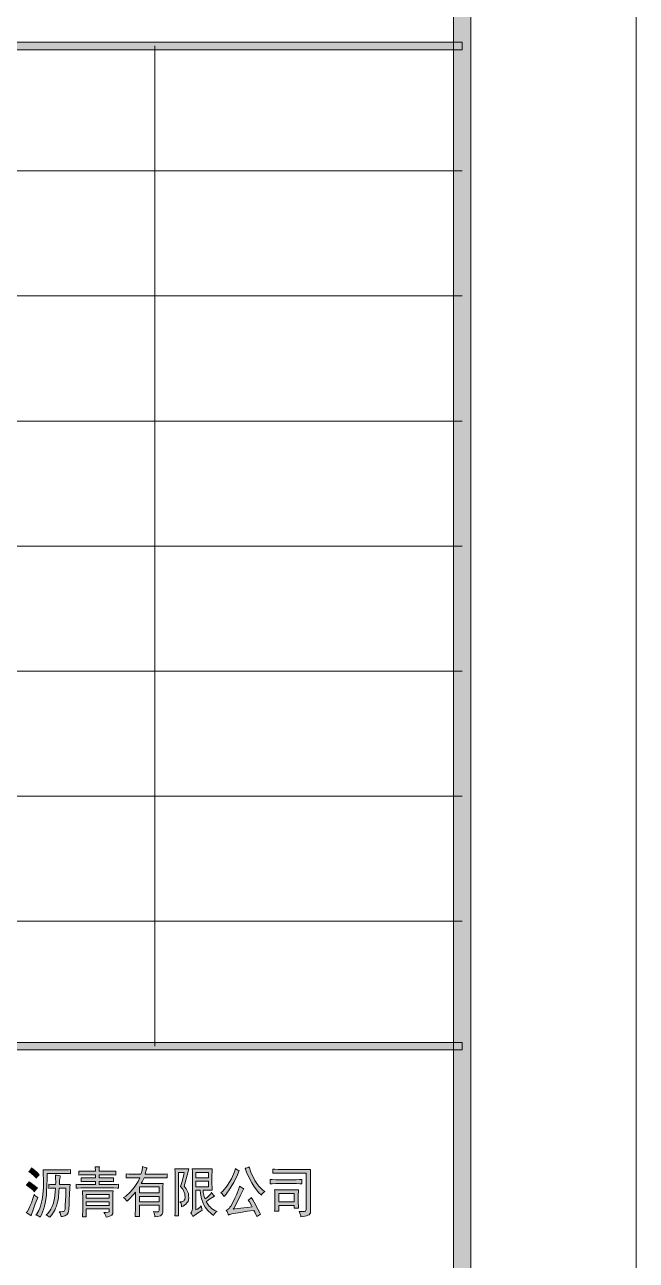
# Model space of a CAD drawing. Header units: millimetres. Extents: x 0 to 829, y 0 to 586.
# Drawn here: x 794.5 to 829.2, y 96.8 to 166.7 of the extents above; entities that cross this region are included whole.
import ezdxf

# ---------------------------------------------------------------- set-up
doc = ezdxf.new("R2010")
doc.units = ezdxf.units.MM

msp = doc.modelspace()

# ---------------------------------------------------------------- hatches: boundary and pattern name
h = msp.add_hatch(color=0)
h.dxf.hatch_style = 2
h.paths.add_polyline_path([(819.788528, 9.36625), (818.80075, 10.3505), (818.80075, 575.281778), (819.788528, 576.266028)])
h = msp.add_hatch(color=0)
h.dxf.hatch_style = 2
h.paths.add_polyline_path([(769.958667, 165.276389), (769.958667, 165.70325), (819.294639, 165.70325), (819.294639, 165.276389)])
h = msp.add_hatch(color=0)
h.dxf.hatch_style = 2
h.paths.add_polyline_path([(813.777194, 136.158111), (813.777194, 136.30275)])
h = msp.add_hatch(color=0)
h.dxf.hatch_style = 2
h.paths.add_polyline_path([(813.780722, 136.151056), (813.780722, 136.30275)])
h = msp.add_hatch(color=0)
h.dxf.hatch_style = 2
h.paths.add_polyline_path([(813.858333, 136.009944), (813.858333, 136.330972)])
h = msp.add_hatch(color=0)
h.dxf.hatch_style = 2
h.paths.add_polyline_path([(813.858333, 136.009944), (813.858333, 136.330972)])
h = msp.add_hatch(color=0)
h.dxf.hatch_style = 2
h.paths.add_polyline_path([(813.858333, 136.009944), (813.858333, 136.330972)])
h = msp.add_hatch(color=0)
h.dxf.hatch_style = 2
h.paths.add_polyline_path([(813.865389, 136.006417), (813.865389, 136.330972)])
h = msp.add_hatch(color=0)
h.dxf.hatch_style = 2
h.paths.add_polyline_path([(814.182889, 134.701139), (814.182889, 136.246306)])
h = msp.add_hatch(color=0)
h.dxf.hatch_style = 2
h.paths.add_polyline_path([(814.182889, 134.701139), (814.182889, 136.246306)])
h = msp.add_hatch(color=0)
h.dxf.hatch_style = 2
h.paths.add_polyline_path([(814.182889, 134.701139), (814.182889, 136.246306)])
h = msp.add_hatch(color=0)
h.dxf.hatch_style = 2
h.paths.add_polyline_path([(808.136278, 135.618361), (808.136278, 136.062861)])
h = msp.add_hatch(color=0)
h.dxf.hatch_style = 2
h.paths.add_polyline_path([(808.143333, 135.611306), (808.143333, 136.062861)])
h = msp.add_hatch(color=0)
h.dxf.hatch_style = 2
h.paths.add_polyline_path([(808.217417, 135.519583), (808.217417, 136.024056)])
h = msp.add_hatch(color=0)
h.dxf.hatch_style = 2
h.paths.add_polyline_path([(808.220944, 135.516056), (808.220944, 136.024056)])
h = msp.add_hatch(color=0)
h.dxf.hatch_style = 2
h.paths.add_polyline_path([(808.220944, 135.516056), (808.220944, 136.024056)])
h = msp.add_hatch(color=0)
h.dxf.hatch_style = 2
h.paths.add_polyline_path([(808.224472, 135.512528), (808.224472, 136.020528)])
h = msp.add_hatch(color=0)
h.dxf.hatch_style = 2
h.paths.add_polyline_path([(808.541972, 134.877528), (808.541972, 135.770056)])
h = msp.add_hatch(color=0)
h.dxf.hatch_style = 2
h.paths.add_polyline_path([(808.541972, 134.874), (808.541972, 135.770056)])
h = msp.add_hatch(color=0)
h.dxf.hatch_style = 2
h.paths.add_polyline_path([(808.616056, 134.203722), (808.616056, 135.738306)])
h = msp.add_hatch(color=0)
h.dxf.hatch_style = 2
h.paths.add_polyline_path([(808.616056, 134.20725), (808.616056, 135.734778)])
h = msp.add_hatch(color=0)
h.dxf.hatch_style = 2
h.paths.add_polyline_path([(808.774806, 135.230306), (808.774806, 135.664222)])
h = msp.add_hatch(color=0)
h.dxf.hatch_style = 2
h.paths.add_polyline_path([(808.781861, 135.233833), (808.781861, 135.660694)])
h = msp.add_hatch(color=0)
h.dxf.hatch_style = 2
h.paths.add_polyline_path([(808.781861, 135.233833), (808.781861, 135.660694)])
h = msp.add_hatch(color=0)
h.dxf.hatch_style = 2
h.paths.add_polyline_path([(808.781861, 135.237361), (808.781861, 135.660694)])
h = msp.add_hatch(color=0)
h.dxf.hatch_style = 2
h.paths.add_polyline_path([(808.901806, 135.311444), (808.901806, 135.607778)])
h = msp.add_hatch(color=0)
h.dxf.hatch_style = 2
h.paths.add_polyline_path([(808.905333, 135.314972), (808.905333, 135.607778)])
h = msp.add_hatch(color=0)
h.dxf.hatch_style = 2
h.paths.add_polyline_path([(808.930028, 135.332611), (808.930028, 135.600722)])
h = msp.add_hatch(color=0)
h.dxf.hatch_style = 2
h.paths.add_polyline_path([(808.933556, 135.336139), (808.933556, 135.597194)])
h = msp.add_hatch(color=0)
h.dxf.hatch_style = 2
h.paths.add_polyline_path([(809.127583, 135.237361), (809.127583, 135.537222)])
h = msp.add_hatch(color=0)
h.dxf.hatch_style = 2
h.paths.add_polyline_path([(809.131111, 135.237361), (809.131111, 135.533694)])
h = msp.add_hatch(color=0)
h.dxf.hatch_style = 2
h.paths.add_polyline_path([(814.503917, 135.060972), (814.503917, 135.957028)])
h = msp.add_hatch(color=0)
h.dxf.hatch_style = 2
h.paths.add_polyline_path([(814.510972, 135.0645), (814.510972, 135.9535)])
h = msp.add_hatch(color=0)
h.dxf.hatch_style = 2
h.paths.add_polyline_path([(815.05425, 135.177389), (815.05425, 135.576028)])
h = msp.add_hatch(color=0)
h.dxf.hatch_style = 2
h.paths.add_polyline_path([(815.061306, 135.177389), (815.061306, 135.576028)])
h = msp.add_hatch(color=0)
h.dxf.hatch_style = 2
h.paths.add_polyline_path([(815.332944, 135.255), (815.332944, 135.533694)])
h = msp.add_hatch(color=0)
h.dxf.hatch_style = 2
h.paths.add_polyline_path([(815.336472, 135.255), (815.336472, 135.533694)])
h = msp.add_hatch(color=0)
h.dxf.hatch_style = 2
h.paths.add_polyline_path([(802.625889, 134.859889), (802.625889, 135.170333)])
h = msp.add_hatch(color=0)
h.dxf.hatch_style = 2
h.paths.add_polyline_path([(802.915167, 134.96925), (802.915167, 135.216194)])
h = msp.add_hatch(color=0)
h.dxf.hatch_style = 2
h.paths.add_polyline_path([(802.915167, 134.655278), (802.915167, 134.96925)])
h = msp.add_hatch(color=0)
h.dxf.hatch_style = 2
h.paths.add_polyline_path([(802.915167, 134.655278), (802.915167, 134.96925)])
h = msp.add_hatch(color=0)
h.dxf.hatch_style = 2
h.paths.add_polyline_path([(803.430222, 134.574139), (803.430222, 134.870472)])
h = msp.add_hatch(color=0)
h.dxf.hatch_style = 2
h.paths.add_polyline_path([(803.43375, 134.574139), (803.43375, 134.870472)])
h = msp.add_hatch(color=0)
h.dxf.hatch_style = 2
h.paths.add_polyline_path([(803.867667, 134.732889), (803.867667, 135.117417)])
h = msp.add_hatch(color=0)
h.dxf.hatch_style = 2
h.paths.add_polyline_path([(803.874722, 134.736417), (803.874722, 135.120944)])
h = msp.add_hatch(color=0)
h.dxf.hatch_style = 2
h.paths.add_polyline_path([(805.070639, 134.993944), (805.070639, 135.219722)])
h = msp.add_hatch(color=0)
h.dxf.hatch_style = 2
h.paths.add_polyline_path([(806.98975, 134.627056), (806.98975, 134.976306)])
h = msp.add_hatch(color=0)
h.dxf.hatch_style = 2
h.paths.add_polyline_path([(806.98975, 134.627056), (806.98975, 134.976306)])
h = msp.add_hatch(color=0)
h.dxf.hatch_style = 2
h.paths.add_polyline_path([(808.774806, 134.295444), (808.774806, 135.043333)])
h = msp.add_hatch(color=0)
h.dxf.hatch_style = 2
h.paths.add_polyline_path([(808.781861, 134.298972), (808.781861, 135.043333)])
h = msp.add_hatch(color=0)
h.dxf.hatch_style = 2
h.paths.add_polyline_path([(808.781861, 134.298972), (808.781861, 135.043333)])
h = msp.add_hatch(color=0)
h.dxf.hatch_style = 2
h.paths.add_polyline_path([(808.781861, 134.298972), (808.781861, 135.043333)])
h = msp.add_hatch(color=0)
h.dxf.hatch_style = 2
h.paths.add_polyline_path([(808.901806, 134.239), (808.901806, 135.043333)])
h = msp.add_hatch(color=0)
h.dxf.hatch_style = 2
h.paths.add_polyline_path([(808.905333, 134.235472), (808.905333, 135.043333)])
h = msp.add_hatch(color=0)
h.dxf.hatch_style = 2
h.paths.add_polyline_path([(808.930028, 134.217833), (808.930028, 135.043333)])
h = msp.add_hatch(color=0)
h.dxf.hatch_style = 2
h.paths.add_polyline_path([(808.933556, 134.217833), (808.933556, 135.043333)])
h = msp.add_hatch(color=0)
h.dxf.hatch_style = 2
h.paths.add_polyline_path([(809.127583, 134.602361), (809.127583, 135.043333)])
h = msp.add_hatch(color=0)
h.dxf.hatch_style = 2
h.paths.add_polyline_path([(809.131111, 134.605889), (809.131111, 135.043333)])
h = msp.add_hatch(color=0)
h.dxf.hatch_style = 2
h.paths.add_polyline_path([(809.198139, 134.676444), (809.198139, 135.516056)])
h = msp.add_hatch(color=0)
h.dxf.hatch_style = 2
h.paths.add_polyline_path([(809.420389, 134.90575), (809.420389, 135.470194)])
h = msp.add_hatch(color=0)
h.dxf.hatch_style = 2
h.paths.add_polyline_path([(809.423917, 134.909278), (809.423917, 135.470194)])
h = msp.add_hatch(color=0)
h.dxf.hatch_style = 2
h.paths.add_polyline_path([(812.729444, 134.503583), (812.729444, 134.870472)])
h = msp.add_hatch(color=0)
h.dxf.hatch_style = 2
h.paths.add_polyline_path([(812.7365, 134.503583), (812.7365, 134.870472)])
h = msp.add_hatch(color=0)
h.dxf.hatch_style = 2
h.paths.add_polyline_path([(813.533778, 134.771694), (813.533778, 135.131528)])
h = msp.add_hatch(color=0)
h.dxf.hatch_style = 2
h.paths.add_polyline_path([(813.540833, 134.771694), (813.540833, 135.131528)])
h = msp.add_hatch(color=0)
h.dxf.hatch_style = 2
h.paths.add_polyline_path([(813.777194, 134.838722), (813.777194, 135.198556)])
h = msp.add_hatch(color=0)
h.dxf.hatch_style = 2
h.paths.add_polyline_path([(813.780722, 134.838722), (813.780722, 135.202083)])
h = msp.add_hatch(color=0)
h.dxf.hatch_style = 2
h.paths.add_polyline_path([(813.858333, 134.859889), (813.858333, 135.209139)])
h = msp.add_hatch(color=0)
h.dxf.hatch_style = 2
h.paths.add_polyline_path([(813.858333, 134.856361), (813.858333, 135.209139)])
h = msp.add_hatch(color=0)
h.dxf.hatch_style = 2
h.paths.add_polyline_path([(813.865389, 134.817556), (813.865389, 135.209139)])
h = msp.add_hatch(color=0)
h.dxf.hatch_style = 2
h.paths.add_polyline_path([(808.136278, 133.847417), (808.136278, 134.231944)])
h = msp.add_hatch(color=0)
h.dxf.hatch_style = 2
h.paths.add_polyline_path([(808.143333, 133.854472), (808.143333, 134.239)])
h = msp.add_hatch(color=0)
h.dxf.hatch_style = 2
h.paths.add_polyline_path([(808.217417, 133.9215), (808.217417, 134.306028)])
h = msp.add_hatch(color=0)
h.dxf.hatch_style = 2
h.paths.add_polyline_path([(808.220944, 133.9215), (808.220944, 134.306028)])
h = msp.add_hatch(color=0)
h.dxf.hatch_style = 2
h.paths.add_polyline_path([(808.220944, 133.9215), (808.220944, 134.306028)])
h = msp.add_hatch(color=0)
h.dxf.hatch_style = 2
h.paths.add_polyline_path([(808.224472, 133.925028), (808.224472, 134.309556)])
h = msp.add_hatch(color=0)
h.dxf.hatch_style = 2
h.paths.add_polyline_path([(808.541972, 134.168444), (808.541972, 134.535333)])
h = msp.add_hatch(color=0)
h.dxf.hatch_style = 2
h.paths.add_polyline_path([(808.541972, 134.168444), (808.541972, 134.535333)])
h = msp.add_hatch(color=0)
h.dxf.hatch_style = 2
h.paths.add_polyline_path([(809.127583, 133.547556), (809.127583, 134.602361)])
h = msp.add_hatch(color=0)
h.dxf.hatch_style = 2
h.paths.add_polyline_path([(809.131111, 133.551083), (809.131111, 134.598833)])
h = msp.add_hatch(color=0)
h.dxf.hatch_style = 2
h.paths.add_polyline_path([(809.191083, 133.565194), (809.191083, 134.510639)])
h = msp.add_hatch(color=0)
h.dxf.hatch_style = 2
h.paths.add_polyline_path([(809.420389, 133.558139), (809.420389, 134.4295)])
h = msp.add_hatch(color=0)
h.dxf.hatch_style = 2
h.paths.add_polyline_path([(809.423917, 133.558139), (809.423917, 134.4295)])
h = msp.add_hatch(color=0)
h.dxf.hatch_style = 2
h.paths.add_polyline_path([(810.898528, 134.330722), (810.898528, 134.581194)])
h = msp.add_hatch(color=0)
h.dxf.hatch_style = 2
h.paths.add_polyline_path([(811.851028, 134.274278), (811.851028, 134.658806)])
h = msp.add_hatch(color=0)
h.dxf.hatch_style = 2
h.paths.add_polyline_path([(811.858083, 134.274278), (811.858083, 134.658806)])
h = msp.add_hatch(color=0)
h.dxf.hatch_style = 2
h.paths.add_polyline_path([(813.533778, 133.402917), (813.533778, 134.150806)])
h = msp.add_hatch(color=0)
h.dxf.hatch_style = 2
h.paths.add_polyline_path([(813.540833, 133.409972), (813.540833, 134.157861)])
h = msp.add_hatch(color=0)
h.dxf.hatch_style = 2
h.paths.add_polyline_path([(813.777194, 133.671028), (813.777194, 134.489472)])
h = msp.add_hatch(color=0)
h.dxf.hatch_style = 2
h.paths.add_polyline_path([(813.780722, 133.678083), (813.780722, 134.496528)])
h = msp.add_hatch(color=0)
h.dxf.hatch_style = 2
h.paths.add_polyline_path([(813.858333, 133.653389), (813.858333, 134.627056)])
h = msp.add_hatch(color=0)
h.dxf.hatch_style = 2
h.paths.add_polyline_path([(813.858333, 133.653389), (813.858333, 134.627056)])
h = msp.add_hatch(color=0)
h.dxf.hatch_style = 2
h.paths.add_polyline_path([(813.858333, 133.656917), (813.858333, 134.623528)])
h = msp.add_hatch(color=0)
h.dxf.hatch_style = 2
h.paths.add_polyline_path([(813.865389, 133.649861), (813.865389, 134.634111)])
h = msp.add_hatch(color=0)
h.dxf.hatch_style = 2
h.paths.add_polyline_path([(805.970222, 132.012972), (805.970222, 133.487583)])
h = msp.add_hatch(color=0)
h.dxf.hatch_style = 2
h.paths.add_polyline_path([(805.97375, 133.515806), (805.97375, 133.843889)])
h = msp.add_hatch(color=0)
h.dxf.hatch_style = 2
h.paths.add_polyline_path([(806.98975, 132.535083), (806.98975, 133.709833)])
h = msp.add_hatch(color=0)
h.dxf.hatch_style = 2
h.paths.add_polyline_path([(806.98975, 132.535083), (806.98975, 133.709833)])
h = msp.add_hatch(color=0)
h.dxf.hatch_style = 2
h.paths.add_polyline_path([(808.781861, 133.106583), (808.781861, 133.575778)])
h = msp.add_hatch(color=0)
h.dxf.hatch_style = 2
h.paths.add_polyline_path([(808.781861, 133.106583), (808.781861, 133.57225)])
h = msp.add_hatch(color=0)
h.dxf.hatch_style = 2
h.paths.add_polyline_path([(808.901806, 133.258278), (808.901806, 133.716889)])
h = msp.add_hatch(color=0)
h.dxf.hatch_style = 2
h.paths.add_polyline_path([(808.905333, 133.261806), (808.905333, 133.720417)])
h = msp.add_hatch(color=0)
h.dxf.hatch_style = 2
h.paths.add_polyline_path([(808.930028, 133.297083), (808.930028, 133.755694)])
h = msp.add_hatch(color=0)
h.dxf.hatch_style = 2
h.paths.add_polyline_path([(808.933556, 133.300611), (808.933556, 133.759222)])
h = msp.add_hatch(color=0)
h.dxf.hatch_style = 2
h.paths.add_polyline_path([(814.179361, 130.672417), (814.179361, 133.939139)])
h = msp.add_hatch(color=0)
h.dxf.hatch_style = 2
h.paths.add_polyline_path([(814.182889, 130.679472), (814.182889, 133.935611)])
h = msp.add_hatch(color=0)
h.dxf.hatch_style = 2
h.paths.add_polyline_path([(814.182889, 130.679472), (814.182889, 133.935611)])
h = msp.add_hatch(color=0)
h.dxf.hatch_style = 2
h.paths.add_polyline_path([(814.182889, 130.679472), (814.182889, 133.935611)])
h = msp.add_hatch(color=0)
h.dxf.hatch_style = 2
h.paths.add_polyline_path([(814.503917, 132.820833), (814.503917, 133.611056)])
h = msp.add_hatch(color=0)
h.dxf.hatch_style = 2
h.paths.add_polyline_path([(814.510972, 132.824361), (814.510972, 133.611056)])
h = msp.add_hatch(color=0)
h.dxf.hatch_style = 2
h.paths.add_polyline_path([(803.430222, 132.383389), (803.430222, 133.145389)])
h = msp.add_hatch(color=0)
h.dxf.hatch_style = 2
h.paths.add_polyline_path([(803.43375, 132.379861), (803.43375, 133.152444)])
h = msp.add_hatch(color=0)
h.dxf.hatch_style = 2
h.paths.add_polyline_path([(803.867667, 133.053667), (803.867667, 133.402917)])
h = msp.add_hatch(color=0)
h.dxf.hatch_style = 2
h.paths.add_polyline_path([(803.874722, 133.057194), (803.874722, 133.406444)])
h = msp.add_hatch(color=0)
h.dxf.hatch_style = 2
h.paths.add_polyline_path([(808.217417, 130.979333), (808.217417, 132.859639)])
h = msp.add_hatch(color=0)
h.dxf.hatch_style = 2
h.paths.add_polyline_path([(808.220944, 130.979333), (808.220944, 132.863167)])
h = msp.add_hatch(color=0)
h.dxf.hatch_style = 2
h.paths.add_polyline_path([(808.220944, 130.979333), (808.220944, 132.863167)])
h = msp.add_hatch(color=0)
h.dxf.hatch_style = 2
h.paths.add_polyline_path([(808.224472, 130.979333), (808.224472, 132.866694)])
h = msp.add_hatch(color=0)
h.dxf.hatch_style = 2
h.paths.add_polyline_path([(808.541972, 132.74675), (808.541972, 133.282972)])
h = msp.add_hatch(color=0)
h.dxf.hatch_style = 2
h.paths.add_polyline_path([(808.541972, 132.74675), (808.541972, 133.282972)])
h = msp.add_hatch(color=0)
h.dxf.hatch_style = 2
h.paths.add_polyline_path([(808.616056, 132.866694), (808.616056, 133.374694)])
h = msp.add_hatch(color=0)
h.dxf.hatch_style = 2
h.paths.add_polyline_path([(808.616056, 132.863167), (808.616056, 133.371167)])
h = msp.add_hatch(color=0)
h.dxf.hatch_style = 2
h.paths.add_polyline_path([(809.127583, 132.178778), (809.127583, 132.764389)])
h = msp.add_hatch(color=0)
h.dxf.hatch_style = 2
h.paths.add_polyline_path([(809.131111, 132.178778), (809.131111, 132.764389)])
h = msp.add_hatch(color=0)
h.dxf.hatch_style = 2
h.paths.add_polyline_path([(809.198139, 132.23875), (809.198139, 132.789083)])
h = msp.add_hatch(color=0)
h.dxf.hatch_style = 2
h.paths.add_polyline_path([(813.533778, 132.351639), (813.533778, 132.919611)])
h = msp.add_hatch(color=0)
h.dxf.hatch_style = 2
h.paths.add_polyline_path([(813.540833, 132.351639), (813.540833, 132.919611)])
h = msp.add_hatch(color=0)
h.dxf.hatch_style = 2
h.paths.add_polyline_path([(813.777194, 132.485694), (813.777194, 133.036028)])
h = msp.add_hatch(color=0)
h.dxf.hatch_style = 2
h.paths.add_polyline_path([(813.780722, 132.482167), (813.780722, 133.039556)])
h = msp.add_hatch(color=0)
h.dxf.hatch_style = 2
h.paths.add_polyline_path([(813.858333, 132.408083), (813.858333, 133.078361)])
h = msp.add_hatch(color=0)
h.dxf.hatch_style = 2
h.paths.add_polyline_path([(813.858333, 132.408083), (813.858333, 133.078361)])
h = msp.add_hatch(color=0)
h.dxf.hatch_style = 2
h.paths.add_polyline_path([(813.858333, 132.408083), (813.858333, 133.078361)])
h = msp.add_hatch(color=0)
h.dxf.hatch_style = 2
h.paths.add_polyline_path([(813.865389, 132.401028), (813.865389, 133.081889)])
h = msp.add_hatch(color=0)
h.dxf.hatch_style = 2
h.paths.add_polyline_path([(815.05425, 133.148917), (815.05425, 133.371167)])
h = msp.add_hatch(color=0)
h.dxf.hatch_style = 2
h.paths.add_polyline_path([(803.867667, 131.427361), (803.867667, 132.485694)])
h = msp.add_hatch(color=0)
h.dxf.hatch_style = 2
h.paths.add_polyline_path([(803.874722, 131.430889), (803.874722, 132.478639)])
h = msp.add_hatch(color=0)
h.dxf.hatch_style = 2
h.paths.add_polyline_path([(808.541972, 130.884083), (808.541972, 132.36575)])
h = msp.add_hatch(color=0)
h.dxf.hatch_style = 2
h.paths.add_polyline_path([(808.541972, 130.884083), (808.541972, 132.362222)])
h = msp.add_hatch(color=0)
h.dxf.hatch_style = 2
h.paths.add_polyline_path([(808.616056, 131.617861), (808.616056, 132.443361)])
h = msp.add_hatch(color=0)
h.dxf.hatch_style = 2
h.paths.add_polyline_path([(808.616056, 131.614333), (808.616056, 132.439833)])
h = msp.add_hatch(color=0)
h.dxf.hatch_style = 2
h.paths.add_polyline_path([(808.781861, 131.875389), (808.781861, 132.623278)])
h = msp.add_hatch(color=0)
h.dxf.hatch_style = 2
h.paths.add_polyline_path([(808.781861, 131.871861), (808.781861, 132.61975)])
h = msp.add_hatch(color=0)
h.dxf.hatch_style = 2
h.paths.add_polyline_path([(808.781861, 131.871861), (808.781861, 132.61975)])
h = msp.add_hatch(color=0)
h.dxf.hatch_style = 2
h.paths.add_polyline_path([(808.901806, 132.009444), (808.901806, 132.686778)])
h = msp.add_hatch(color=0)
h.dxf.hatch_style = 2
h.paths.add_polyline_path([(808.905333, 132.012972), (808.905333, 132.686778)])
h = msp.add_hatch(color=0)
h.dxf.hatch_style = 2
h.paths.add_polyline_path([(808.930028, 132.034139), (808.930028, 132.697361)])
h = msp.add_hatch(color=0)
h.dxf.hatch_style = 2
h.paths.add_polyline_path([(808.933556, 132.037667), (808.933556, 132.697361)])
h = msp.add_hatch(color=0)
h.dxf.hatch_style = 2
h.paths.add_polyline_path([(815.336472, 131.924778), (815.336472, 132.178778)])
h = msp.add_hatch(color=0)
h.dxf.hatch_style = 2
h.paths.add_polyline_path([(815.636333, 131.600222), (815.636333, 132.157611)])
h = msp.add_hatch(color=0)
h.dxf.hatch_style = 2
h.paths.add_polyline_path([(815.636333, 131.596694), (815.636333, 132.157611)])
h = msp.add_hatch(color=0)
h.dxf.hatch_style = 2
h.paths.add_polyline_path([(803.430222, 131.233333), (803.430222, 131.575528)])
h = msp.add_hatch(color=0)
h.dxf.hatch_style = 2
h.paths.add_polyline_path([(803.43375, 131.233333), (803.43375, 131.582583)])
h = msp.add_hatch(color=0)
h.dxf.hatch_style = 2
h.paths.add_polyline_path([(805.070639, 131.191), (805.070639, 131.914194)])
h = msp.add_hatch(color=0)
h.dxf.hatch_style = 2
h.paths.add_polyline_path([(805.077694, 131.194528), (805.077694, 131.914194)])
h = msp.add_hatch(color=0)
h.dxf.hatch_style = 2
h.paths.add_polyline_path([(808.136278, 130.993444), (808.136278, 131.614333)])
h = msp.add_hatch(color=0)
h.dxf.hatch_style = 2
h.paths.add_polyline_path([(808.143333, 130.993444), (808.143333, 131.617861)])
h = msp.add_hatch(color=0)
h.dxf.hatch_style = 2
h.paths.add_polyline_path([(811.851028, 131.272139), (811.851028, 131.769556)])
h = msp.add_hatch(color=0)
h.dxf.hatch_style = 2
h.paths.add_polyline_path([(811.858083, 131.272139), (811.858083, 131.769556)])
h = msp.add_hatch(color=0)
h.dxf.hatch_style = 2
h.paths.add_polyline_path([(812.729444, 131.462639), (812.729444, 131.826)])
h = msp.add_hatch(color=0)
h.dxf.hatch_style = 2
h.paths.add_polyline_path([(812.7365, 131.466167), (812.7365, 131.822472)])
h = msp.add_hatch(color=0)
h.dxf.hatch_style = 2
h.paths.add_polyline_path([(808.616056, 130.813528), (808.616056, 131.275667)])
h = msp.add_hatch(color=0)
h.dxf.hatch_style = 2
h.paths.add_polyline_path([(808.616056, 130.81), (808.616056, 131.272139)])
h = msp.add_hatch(color=0)
h.dxf.hatch_style = 2
h.paths.add_polyline_path([(808.774806, 130.654778), (808.774806, 131.116917)])
h = msp.add_hatch(color=0)
h.dxf.hatch_style = 2
h.paths.add_polyline_path([(808.781861, 130.647722), (808.781861, 131.106333)])
h = msp.add_hatch(color=0)
h.dxf.hatch_style = 2
h.paths.add_polyline_path([(808.781861, 130.644194), (808.781861, 131.106333)])
h = msp.add_hatch(color=0)
h.dxf.hatch_style = 2
h.paths.add_polyline_path([(808.901806, 130.534833), (808.901806, 130.989917)])
h = msp.add_hatch(color=0)
h.dxf.hatch_style = 2
h.paths.add_polyline_path([(808.905333, 130.531306), (808.905333, 130.986389)])
h = msp.add_hatch(color=0)
h.dxf.hatch_style = 2
h.paths.add_polyline_path([(808.930028, 130.506611), (808.930028, 130.958167)])
h = msp.add_hatch(color=0)
h.dxf.hatch_style = 2
h.paths.add_polyline_path([(808.933556, 130.503083), (808.933556, 130.954639)])
h = msp.add_hatch(color=0)
h.dxf.hatch_style = 2
h.paths.add_polyline_path([(809.127583, 130.33375), (809.127583, 130.760611)])
h = msp.add_hatch(color=0)
h.dxf.hatch_style = 2
h.paths.add_polyline_path([(809.131111, 130.330222), (809.131111, 130.757083)])
h = msp.add_hatch(color=0)
h.dxf.hatch_style = 2
h.paths.add_polyline_path([(809.191083, 130.277306), (809.191083, 130.700639)])
h = msp.add_hatch(color=0)
h.dxf.hatch_style = 2
h.paths.add_polyline_path([(809.198139, 130.27025), (809.198139, 130.693583)])
h = msp.add_hatch(color=0)
h.dxf.hatch_style = 2
h.paths.add_polyline_path([(813.540833, 130.721806), (813.540833, 131.205111)])
h = msp.add_hatch(color=0)
h.dxf.hatch_style = 2
h.paths.add_polyline_path([(813.777194, 130.337278), (813.777194, 131.074583)])
h = msp.add_hatch(color=0)
h.dxf.hatch_style = 2
h.paths.add_polyline_path([(813.780722, 130.33375), (813.780722, 131.074583)])
h = msp.add_hatch(color=0)
h.dxf.hatch_style = 2
h.paths.add_polyline_path([(813.858333, 130.266722), (813.858333, 131.071056)])
h = msp.add_hatch(color=0)
h.dxf.hatch_style = 2
h.paths.add_polyline_path([(813.858333, 130.263194), (813.858333, 131.071056)])
h = msp.add_hatch(color=0)
h.dxf.hatch_style = 2
h.paths.add_polyline_path([(813.858333, 130.263194), (813.858333, 131.071056)])
h = msp.add_hatch(color=0)
h.dxf.hatch_style = 2
h.paths.add_polyline_path([(813.865389, 130.259667), (813.865389, 131.071056)])
h = msp.add_hatch(color=0)
h.dxf.hatch_style = 2
h.paths.add_polyline_path([(809.420389, 130.224389), (809.420389, 130.584222)])
h = msp.add_hatch(color=0)
h.dxf.hatch_style = 2
h.paths.add_polyline_path([(809.423917, 130.224389), (809.423917, 130.584222)])
h = msp.add_hatch(color=0)
h.dxf.hatch_style = 2
h.paths.add_polyline_path([(769.958667, 108.726111), (769.958667, 109.149444), (819.294639, 109.149444), (819.294639, 108.726111)])
h = msp.add_hatch(color=0)
h.dxf.hatch_style = 2
h.paths.add_polyline_path([(794.928278, 102.055083), (795.023528, 101.981), (795.24225, 101.786972), (795.365722, 101.6635), (795.312806, 101.621167), (795.231667, 101.525917), (795.206972, 101.469472), (795.11525, 101.571778), (794.900056, 101.762278), (794.776583, 101.846944), (794.818917, 101.889278), (794.896528, 101.995111)])
h = msp.add_hatch(color=0)
h.dxf.hatch_style = 2
h.paths.add_polyline_path([(798.7665, 102.115056), (798.759444, 102.055083), (798.755917, 101.928083), (798.755917, 101.861056), (799.345056, 101.861056), (799.440306, 101.861056), (799.616694, 101.864583), (799.697833, 101.871639), (799.697833, 101.652917), (799.616694, 101.659972), (799.447361, 101.6635), (799.355639, 101.6635), (798.755917, 101.6635), (798.755917, 101.483583), (799.270972, 101.483583), (799.338, 101.483583), (799.489694, 101.487111), (799.570833, 101.494167), (799.570833, 101.275444), (799.489694, 101.2825), (799.338, 101.286028), (799.270972, 101.286028), (798.755917, 101.286028), (798.755917, 101.116694), (799.472056, 101.116694), (799.574361, 101.116694), (799.761333, 101.12375), (799.849528, 101.127278), (799.849528, 100.908556), (799.768389, 100.915611), (799.581417, 100.922667), (799.472056, 100.922667), (797.799889, 100.922667), (797.715222, 100.922667), (797.542361, 100.915611), (797.457694, 100.908556), (797.457694, 101.127278), (797.549417, 101.12375), (797.71875, 101.116694), (797.799889, 101.116694), (798.540722, 101.116694), (798.540722, 101.286028), (798.046833, 101.286028), (797.962167, 101.286028), (797.799889, 101.2825), (797.725806, 101.275444), (797.725806, 101.494167), (797.799889, 101.487111), (797.962167, 101.483583), (798.046833, 101.483583), (798.540722, 101.483583), (798.540722, 101.6635), (797.930417, 101.6635), (797.838694, 101.6635), (797.672889, 101.659972), (797.595278, 101.652917), (797.595278, 101.871639), (797.683472, 101.864583), (797.849278, 101.861056), (797.930417, 101.861056), (798.540722, 101.861056), (798.540722, 101.931611), (798.533667, 102.062139), (798.530139, 102.115056)])
h = msp.add_hatch(color=0)
h.paths.add_polyline_path([(800.138806, 100.372333), (800.262278, 100.457), (800.502167, 100.67925), (800.622111, 100.816833), (800.738528, 100.954417), (800.953722, 101.293083), (801.048972, 101.494167), (800.664444, 101.494167), (800.586833, 101.494167), (800.399861, 101.487111), (800.286972, 101.483583), (800.286972, 101.712889), (800.428083, 101.705833), (800.636222, 101.702306), (800.706778, 101.702306), (801.112472, 101.702306), (801.158333, 101.846944), (801.204194, 102.062139), (801.21125, 102.129167), (801.292389, 102.104472), (801.419389, 102.065667), (801.468778, 102.055083), (801.451139, 102.037444), (801.398222, 101.861056), (801.359417, 101.702306), (802.22725, 101.702306), (802.318972, 101.702306), (802.505944, 101.705833), (802.604722, 101.712889), (802.604722, 101.483583), (802.505944, 101.487111), (802.336611, 101.494167), (802.262528, 101.494167), (801.295917, 101.494167), (801.257111, 101.416556), (801.1795, 101.257806), (801.133639, 101.176667), (802.368361, 101.176667), (802.361306, 101.024972), (802.357778, 100.749806), (802.357778, 100.629861), (802.357778, 99.642083), (802.357778, 99.557417), (802.315444, 99.430417), (802.273111, 99.391611), (802.22725, 99.352806), (802.047333, 99.299889), (801.906222, 99.289306), (801.902694, 99.356333), (801.863889, 99.500972), (801.832139, 99.582111), (801.913278, 99.568), (802.029694, 99.564472), (802.0685, 99.568), (802.103778, 99.575056), (802.142583, 99.642083), (802.142583, 99.702056), (802.142583, 99.945472), (801.027806, 99.945472), (801.027806, 99.299889), (800.791444, 99.299889), (800.7985, 99.451583), (800.802028, 99.716167), (800.802028, 99.825528), (800.802028, 100.689833), (800.689139, 100.545194), (800.452778, 100.287667), (800.329306, 100.178306), (800.308139, 100.220639), (800.212889, 100.319417)])
h.paths.add_polyline_path([(802.142583, 100.640444), (802.142583, 100.982639), (801.027806, 100.982639), (801.027806, 100.640444)])
h.paths.add_polyline_path([(802.142583, 100.143028), (802.142583, 100.446417), (801.027806, 100.446417), (801.027806, 100.143028)])
h = msp.add_hatch(color=0)
h.dxf.hatch_style = 2
h.paths.add_polyline_path([(806.679306, 101.906917), (806.577, 101.6635), (806.368861, 101.236639), (806.2595, 101.056722), (806.153667, 100.873278), (805.931417, 100.569889), (805.822056, 100.446417), (805.776194, 100.513444), (805.688, 100.612222), (805.638611, 100.640444), (805.7515, 100.739222), (805.987861, 101.035556), (806.111333, 101.236639), (806.234806, 101.437722), (806.411194, 101.829306), (806.464111, 102.016278), (806.502917, 101.988056), (806.60875, 101.931611)])
h = msp.add_hatch(color=0)
h.dxf.hatch_style = 2
h.paths.add_polyline_path([(807.236694, 102.115056), (807.339, 101.804611), (807.554194, 101.335417), (807.670611, 101.176667), (807.787028, 101.017917), (808.019861, 100.788611), (808.136278, 100.714528), (808.062194, 100.672194), (807.959889, 100.566361), (807.931667, 100.506389), (807.772917, 100.658083), (807.49775, 101.014389), (807.384861, 101.215472), (807.271972, 101.416556), (807.092056, 101.82225), (807.0215, 102.030389), (807.081472, 102.040972), (807.187306, 102.083306)])
h = msp.add_hatch(color=0)
h.dxf.hatch_style = 2
h.paths.add_polyline_path([(795.408056, 99.264611), (795.355139, 99.314), (795.238722, 99.373972), (795.175222, 99.384556), (795.231667, 99.458639), (795.341028, 99.652667), (795.386889, 99.769083), (795.436278, 99.889028), (795.510361, 100.188889), (795.538583, 100.372333), (795.566806, 100.555778), (795.595028, 100.943833), (795.598556, 101.148444), (795.598556, 101.349528), (795.5915, 101.751694), (795.580917, 101.945722), (796.769778, 101.945722), (796.840333, 101.945722), (797.023778, 101.94925), (797.136667, 101.956306), (797.136667, 101.727), (797.044944, 101.730528), (796.8615, 101.737583), (796.769778, 101.737583), (795.806694, 101.737583), (795.806694, 101.494167), (795.792583, 101.000278), (795.778472, 100.749806), (795.767889, 100.502861), (795.704389, 100.068944), (795.655, 99.8855), (795.609139, 99.702056), (795.485667, 99.391611)])
h = msp.add_hatch(color=0)
h.dxf.hatch_style = 2
h.paths.add_polyline_path([(796.600444, 99.299889), (796.589861, 99.363389), (796.536944, 99.497444), (796.491083, 99.568), (796.579278, 99.568), (796.70275, 99.582111), (796.738028, 99.592694), (796.776833, 99.606806), (796.822694, 99.730278), (796.82975, 99.843167), (796.836806, 99.956056), (796.857972, 100.48875), (796.868556, 100.908556), (796.491083, 100.908556), (796.476972, 100.714528), (796.441694, 100.389972), (796.424056, 100.255917), (796.402889, 100.125389), (796.335861, 99.881972), (796.29, 99.769083), (796.240611, 99.656194), (796.074806, 99.405722), (795.954861, 99.264611), (795.919583, 99.296361), (795.817278, 99.363389), (795.753778, 99.398667), (795.827861, 99.458639), (795.958389, 99.624444), (796.014833, 99.72675), (796.071278, 99.832583), (796.159472, 100.061889), (796.191222, 100.188889), (796.222972, 100.319417), (796.268833, 100.67925), (796.279417, 100.908556), (796.187694, 100.908556), (796.00425, 100.9015), (795.912528, 100.897972), (795.912528, 101.127278), (795.993667, 101.12375), (796.180639, 101.116694), (796.29, 101.116694), (796.293528, 101.233111), (796.29, 101.501222), (796.279417, 101.652917), (796.335861, 101.638806), (796.469917, 101.617639), (796.547528, 101.603528), (796.536944, 101.554139), (796.519306, 101.437722), (796.515778, 101.367167), (796.508722, 101.296611), (796.501667, 101.169611), (796.501667, 101.116694), (797.1155, 101.116694), (797.094333, 100.950889), (797.066111, 100.531083), (797.062583, 100.277083), (797.055528, 100.019556), (797.034361, 99.680889), (797.016722, 99.59975), (797.002611, 99.518611), (796.928528, 99.40925), (796.872083, 99.381028), (796.815639, 99.352806), (796.681583, 99.314)])
h = msp.add_hatch(color=0)
h.dxf.hatch_style = 2
h.paths.add_polyline_path([(803.835917, 101.995111), (803.740667, 101.635278), (803.606611, 101.148444), (803.567806, 101.017917), (803.677167, 100.873278), (803.800639, 100.605167), (803.81475, 100.481694), (803.832389, 100.36175), (803.786528, 100.160667), (803.723028, 100.079528), (803.663056, 100.001917), (803.511361, 99.892556), (803.419639, 99.860806), (803.412583, 99.941944), (803.366722, 100.079528), (803.320861, 100.143028), (803.419639, 100.143028), (803.543111, 100.185361), (803.567806, 100.227694), (803.596028, 100.270028), (803.617194, 100.407611), (803.610139, 100.502861), (803.606611, 100.594583), (803.479611, 100.848583), (803.356139, 101.007333), (803.440806, 101.2825), (803.546639, 101.677611), (803.567806, 101.797556), (803.246778, 101.797556), (803.246778, 99.338694), (803.042167, 99.338694), (803.049222, 99.508028), (803.05275, 99.843167), (803.05275, 100.008972), (803.05275, 101.434194), (803.05275, 101.543556), (803.049222, 101.82225), (803.042167, 101.995111)])
h = msp.add_hatch(color=0)
h.paths.add_polyline_path([(805.144722, 101.995111), (805.141194, 101.882222), (805.134139, 101.578833), (805.134139, 101.384806), (805.134139, 101.194306), (805.141194, 100.897972), (805.144722, 100.788611), (804.64025, 100.788611), (804.64025, 100.672194), (804.693167, 100.428778), (804.749611, 100.301778), (804.887194, 100.404083), (805.070639, 100.591056), (805.112972, 100.67925), (805.155306, 100.605167), (805.236444, 100.495806), (805.27525, 100.457), (805.176472, 100.404083), (804.940111, 100.245333), (804.802528, 100.143028), (804.8625, 100.051306), (804.985972, 99.892556), (805.049472, 99.825528), (805.112972, 99.7585), (805.299944, 99.642083), (805.423417, 99.592694), (805.359917, 99.557417), (805.264667, 99.441), (805.229389, 99.363389), (805.102389, 99.451583), (804.901306, 99.638556), (804.827222, 99.733806), (804.756667, 99.829056), (804.64025, 100.047778), (804.594389, 100.17125), (804.548528, 100.29825), (804.485028, 100.605167), (804.470917, 100.788611), (804.223972, 100.788611), (804.223972, 99.677361), (804.308639, 99.72675), (804.463861, 99.843167), (804.534417, 99.910194), (804.537944, 99.85375), (804.559111, 99.72675), (804.57675, 99.652667), (804.527361, 99.624444), (804.403889, 99.543306), (804.326278, 99.497444), (804.248667, 99.448056), (804.114611, 99.349278), (804.061694, 99.299889), (804.040528, 99.349278), (803.980556, 99.458639), (803.945278, 99.518611), (803.977028, 99.557417), (804.019361, 99.666778), (804.029944, 99.740861), (804.029944, 101.458889), (804.029944, 101.578833), (804.026417, 101.846944), (804.019361, 101.995111)])
h.paths.add_polyline_path([(804.940111, 100.982639), (804.940111, 101.310722), (804.223972, 101.310722), (804.223972, 100.982639)])
h.paths.add_polyline_path([(804.940111, 101.494167), (804.940111, 101.797556), (804.223972, 101.797556), (804.223972, 101.494167)])
h = msp.add_hatch(color=0)
h.dxf.hatch_style = 2
h.paths.add_polyline_path([(809.840194, 101.384806), (809.91075, 101.384806), (810.097722, 101.391861), (810.217667, 101.395389), (810.217667, 101.151972), (810.104778, 101.159028), (809.921333, 101.166083), (809.850778, 101.166083), (808.855944, 101.166083), (808.753639, 101.166083), (808.5455, 101.159028), (808.436139, 101.151972), (808.436139, 101.395389), (808.5455, 101.391861), (808.753639, 101.384806), (808.855944, 101.384806)])
h = msp.add_hatch(color=0)
h.dxf.hatch_style = 2
h.paths.add_polyline_path([(810.718611, 101.970417), (810.715083, 101.836361), (810.708028, 101.596472), (810.708028, 101.494167), (810.708028, 99.592694), (810.7045, 99.515083), (810.630417, 99.40925), (810.563389, 99.381028), (810.496361, 99.352806), (810.302333, 99.306944), (810.175333, 99.289306), (810.175333, 99.342222), (810.118889, 99.490389), (810.065972, 99.582111), (810.207083, 99.582111), (810.376417, 99.592694), (810.408167, 99.606806), (810.439917, 99.617389), (810.475194, 99.709111), (810.475194, 99.786722), (810.475194, 101.762278), (808.993528, 101.762278), (808.898278, 101.762278), (808.690139, 101.755222), (808.57725, 101.751694), (808.57725, 101.981), (808.690139, 101.973944), (808.891222, 101.970417), (808.982944, 101.970417)])
h = msp.add_hatch(color=0)
h.dxf.hatch_style = 2
h.paths.add_polyline_path([(794.787167, 101.261333), (794.917694, 101.176667), (795.154056, 101.000278), (795.259889, 100.908556), (795.206972, 100.873278), (795.125833, 100.767444), (795.097611, 100.700417), (794.995306, 100.80625), (794.766, 100.993222), (794.639, 101.081417), (794.674278, 101.127278), (794.751889, 101.219)])
h = msp.add_hatch(color=0)
h.paths.add_polyline_path([(799.024028, 99.532722), (799.136917, 99.532722), (799.270972, 99.546833), (799.292139, 99.564472), (799.313306, 99.578583), (799.327417, 99.666778), (799.323889, 99.740861), (798.015083, 99.740861), (798.015083, 99.289306), (797.810472, 99.289306), (797.817528, 99.384556), (797.821056, 99.635028), (797.821056, 99.786722), (797.821056, 100.262972), (797.821056, 100.397028), (797.817528, 100.640444), (797.810472, 100.749806), (799.539083, 100.749806), (799.5285, 100.633389), (799.517917, 100.386444), (799.517917, 100.252389), (799.517917, 99.557417), (799.517917, 99.483333), (799.472056, 99.384556), (799.429722, 99.363389), (799.387389, 99.338694), (799.24275, 99.296361), (799.140444, 99.275194), (799.129861, 99.338694), (799.069889, 99.465694)])
h.paths.add_polyline_path([(799.323889, 100.337056), (799.323889, 100.555778), (798.015083, 100.555778), (798.015083, 100.337056)])
h.paths.add_polyline_path([(799.323889, 99.934889), (799.323889, 100.143028), (798.015083, 100.143028), (798.015083, 99.934889)])
h = msp.add_hatch(color=0)
h.dxf.hatch_style = 2
h.paths.add_polyline_path([(807.416611, 99.850222), (807.374278, 99.934889), (807.257861, 100.128917), (807.183778, 100.238278), (807.236694, 100.277083), (807.328417, 100.347639), (807.363694, 100.386444), (807.444833, 100.252389), (807.596528, 99.987806), (807.663556, 99.85375), (807.734111, 99.723222), (807.839944, 99.515083), (807.87875, 99.433944), (807.818778, 99.398667), (807.72, 99.331639), (807.674139, 99.299889), (807.642389, 99.373972), (807.557722, 99.550361), (807.504806, 99.652667), (807.144972, 99.59975), (806.636972, 99.518611), (806.492333, 99.497444), (806.344167, 99.47275), (806.1325, 99.416306), (806.065472, 99.384556), (806.051361, 99.448056), (805.991389, 99.582111), (805.949056, 99.652667), (806.001972, 99.677361), (806.104278, 99.765556), (806.153667, 99.825528), (806.199528, 99.8855), (806.344167, 100.143028), (806.435889, 100.337056), (806.531139, 100.531083), (806.661667, 100.873278), (806.700472, 101.017917), (806.781611, 100.965), (806.905083, 100.897972), (806.947417, 100.883861), (806.887444, 100.781556), (806.728694, 100.471111), (806.629917, 100.262972), (806.531139, 100.054833), (806.390028, 99.786722), (806.344167, 99.72675), (806.591111, 99.751444), (807.127333, 99.811417)])
h = msp.add_hatch(color=0)
h.paths.add_polyline_path([(810.034222, 100.813306), (810.027167, 100.725111), (810.023639, 100.545194), (810.023639, 100.446417), (810.023639, 100.178306), (810.023639, 100.079528), (810.027167, 99.878444), (810.034222, 99.776139), (809.797861, 99.776139), (809.797861, 99.934889), (808.919444, 99.934889), (808.919444, 99.606806), (808.683083, 99.606806), (808.693667, 99.716167), (808.70425, 99.910194), (808.70425, 99.994861), (808.70425, 100.446417), (808.70425, 100.524028), (808.693667, 100.707472), (808.683083, 100.813306)])
h.paths.add_polyline_path([(809.797861, 100.128917), (809.797861, 100.61575), (808.919444, 100.61575), (808.919444, 100.128917)])
h = msp.add_hatch(color=0)
h.dxf.hatch_style = 2
h.paths.add_polyline_path([(795.281056, 100.386444), (795.238722, 100.294722), (795.132889, 100.030139), (795.072917, 99.85375), (795.009417, 99.680889), (794.928278, 99.423361), (794.907111, 99.338694), (794.847139, 99.384556), (794.706028, 99.476278), (794.628417, 99.518611), (794.674278, 99.575056), (794.787167, 99.783194), (794.850667, 99.934889), (794.917694, 100.086583), (795.023528, 100.389972), (795.065861, 100.545194), (795.11525, 100.502861), (795.221083, 100.421722)])

# ---------------------------------------------------------------- linework, layer by layer
at = {"color": 0, "lineweight": 0}
for points in [[(0, 0), (0, 585.632278), (829.154778, 585.632278), (829.154778, 0)], [(819.788528, 9.36625), (818.80075, 10.3505), (818.80075, 575.281778), (819.788528, 576.266028)], [(769.958667, 165.276389), (769.958667, 165.70325), (819.294639, 165.70325), (819.294639, 165.276389)], [(769.958667, 108.726111), (769.958667, 109.149444), (819.294639, 109.149444), (819.294639, 108.726111)], [(794.928278, 102.055083), (795.023528, 101.981), (795.24225, 101.786972), (795.365722, 101.6635), (795.312806, 101.621167), (795.231667, 101.525917), (795.206972, 101.469472), (795.11525, 101.571778), (794.900056, 101.762278), (794.776583, 101.846944), (794.818917, 101.889278), (794.896528, 101.995111)], [(798.7665, 102.115056), (798.759444, 102.055083), (798.755917, 101.928083), (798.755917, 101.861056), (799.345056, 101.861056), (799.440306, 101.861056), (799.616694, 101.864583), (799.697833, 101.871639), (799.697833, 101.652917), (799.616694, 101.659972), (799.447361, 101.6635), (799.355639, 101.6635), (798.755917, 101.6635), (798.755917, 101.483583), (799.270972, 101.483583), (799.338, 101.483583), (799.489694, 101.487111), (799.570833, 101.494167), (799.570833, 101.275444), (799.489694, 101.2825), (799.338, 101.286028), (799.270972, 101.286028), (798.755917, 101.286028), (798.755917, 101.116694), (799.472056, 101.116694), (799.574361, 101.116694), (799.761333, 101.12375), (799.849528, 101.127278), (799.849528, 100.908556), (799.768389, 100.915611), (799.581417, 100.922667), (799.472056, 100.922667), (797.799889, 100.922667), (797.715222, 100.922667), (797.542361, 100.915611), (797.457694, 100.908556), (797.457694, 101.127278), (797.549417, 101.12375), (797.71875, 101.116694), (797.799889, 101.116694), (798.540722, 101.116694), (798.540722, 101.286028), (798.046833, 101.286028), (797.962167, 101.286028), (797.799889, 101.2825), (797.725806, 101.275444), (797.725806, 101.494167), (797.799889, 101.487111), (797.962167, 101.483583), (798.046833, 101.483583), (798.540722, 101.483583), (798.540722, 101.6635), (797.930417, 101.6635), (797.838694, 101.6635), (797.672889, 101.659972), (797.595278, 101.652917), (797.595278, 101.871639), (797.683472, 101.864583), (797.849278, 101.861056), (797.930417, 101.861056), (798.540722, 101.861056), (798.540722, 101.931611), (798.533667, 102.062139), (798.530139, 102.115056)], [(800.138806, 100.372333), (800.262278, 100.457), (800.502167, 100.67925), (800.622111, 100.816833), (800.738528, 100.954417), (800.953722, 101.293083), (801.048972, 101.494167), (800.664444, 101.494167), (800.586833, 101.494167), (800.399861, 101.487111), (800.286972, 101.483583), (800.286972, 101.712889), (800.428083, 101.705833), (800.636222, 101.702306), (800.706778, 101.702306), (801.112472, 101.702306), (801.158333, 101.846944), (801.204194, 102.062139), (801.21125, 102.129167), (801.292389, 102.104472), (801.419389, 102.065667), (801.468778, 102.055083), (801.451139, 102.037444), (801.398222, 101.861056), (801.359417, 101.702306), (802.22725, 101.702306), (802.318972, 101.702306), (802.505944, 101.705833), (802.604722, 101.712889), (802.604722, 101.483583), (802.505944, 101.487111), (802.336611, 101.494167), (802.262528, 101.494167), (801.295917, 101.494167), (801.257111, 101.416556), (801.1795, 101.257806), (801.133639, 101.176667), (802.368361, 101.176667), (802.361306, 101.024972), (802.357778, 100.749806), (802.357778, 100.629861), (802.357778, 99.642083), (802.357778, 99.557417), (802.315444, 99.430417), (802.273111, 99.391611), (802.22725, 99.352806), (802.047333, 99.299889), (801.906222, 99.289306), (801.902694, 99.356333), (801.863889, 99.500972), (801.832139, 99.582111), (801.913278, 99.568), (802.029694, 99.564472), (802.0685, 99.568), (802.103778, 99.575056), (802.142583, 99.642083), (802.142583, 99.702056), (802.142583, 99.945472), (801.027806, 99.945472), (801.027806, 99.299889), (800.791444, 99.299889), (800.7985, 99.451583), (800.802028, 99.716167), (800.802028, 99.825528), (800.802028, 100.689833), (800.689139, 100.545194), (800.452778, 100.287667), (800.329306, 100.178306), (800.308139, 100.220639), (800.212889, 100.319417)], [(806.679306, 101.906917), (806.577, 101.6635), (806.368861, 101.236639), (806.2595, 101.056722), (806.153667, 100.873278), (805.931417, 100.569889), (805.822056, 100.446417), (805.776194, 100.513444), (805.688, 100.612222), (805.638611, 100.640444), (805.7515, 100.739222), (805.987861, 101.035556), (806.111333, 101.236639), (806.234806, 101.437722), (806.411194, 101.829306), (806.464111, 102.016278), (806.502917, 101.988056), (806.60875, 101.931611)], [(807.236694, 102.115056), (807.339, 101.804611), (807.554194, 101.335417), (807.670611, 101.176667), (807.787028, 101.017917), (808.019861, 100.788611), (808.136278, 100.714528), (808.062194, 100.672194), (807.959889, 100.566361), (807.931667, 100.506389), (807.772917, 100.658083), (807.49775, 101.014389), (807.384861, 101.215472), (807.271972, 101.416556), (807.092056, 101.82225), (807.0215, 102.030389), (807.081472, 102.040972), (807.187306, 102.083306)], [(795.408056, 99.264611), (795.355139, 99.314), (795.238722, 99.373972), (795.175222, 99.384556), (795.231667, 99.458639), (795.341028, 99.652667), (795.386889, 99.769083), (795.436278, 99.889028), (795.510361, 100.188889), (795.538583, 100.372333), (795.566806, 100.555778), (795.595028, 100.943833), (795.598556, 101.148444), (795.598556, 101.349528), (795.5915, 101.751694), (795.580917, 101.945722), (796.769778, 101.945722), (796.840333, 101.945722), (797.023778, 101.94925), (797.136667, 101.956306), (797.136667, 101.727), (797.044944, 101.730528), (796.8615, 101.737583), (796.769778, 101.737583), (795.806694, 101.737583), (795.806694, 101.494167), (795.792583, 101.000278), (795.778472, 100.749806), (795.767889, 100.502861), (795.704389, 100.068944), (795.655, 99.8855), (795.609139, 99.702056), (795.485667, 99.391611)], [(796.600444, 99.299889), (796.589861, 99.363389), (796.536944, 99.497444), (796.491083, 99.568), (796.579278, 99.568), (796.70275, 99.582111), (796.738028, 99.592694), (796.776833, 99.606806), (796.822694, 99.730278), (796.82975, 99.843167), (796.836806, 99.956056), (796.857972, 100.48875), (796.868556, 100.908556), (796.491083, 100.908556), (796.476972, 100.714528), (796.441694, 100.389972), (796.424056, 100.255917), (796.402889, 100.125389), (796.335861, 99.881972), (796.29, 99.769083), (796.240611, 99.656194), (796.074806, 99.405722), (795.954861, 99.264611), (795.919583, 99.296361), (795.817278, 99.363389), (795.753778, 99.398667), (795.827861, 99.458639), (795.958389, 99.624444), (796.014833, 99.72675), (796.071278, 99.832583), (796.159472, 100.061889), (796.191222, 100.188889), (796.222972, 100.319417), (796.268833, 100.67925), (796.279417, 100.908556), (796.187694, 100.908556), (796.00425, 100.9015), (795.912528, 100.897972), (795.912528, 101.127278), (795.993667, 101.12375), (796.180639, 101.116694), (796.29, 101.116694), (796.293528, 101.233111), (796.29, 101.501222), (796.279417, 101.652917), (796.335861, 101.638806), (796.469917, 101.617639), (796.547528, 101.603528), (796.536944, 101.554139), (796.519306, 101.437722), (796.515778, 101.367167), (796.508722, 101.296611), (796.501667, 101.169611), (796.501667, 101.116694), (797.1155, 101.116694), (797.094333, 100.950889), (797.066111, 100.531083), (797.062583, 100.277083), (797.055528, 100.019556), (797.034361, 99.680889), (797.016722, 99.59975), (797.002611, 99.518611), (796.928528, 99.40925), (796.872083, 99.381028), (796.815639, 99.352806), (796.681583, 99.314)], [(803.835917, 101.995111), (803.740667, 101.635278), (803.606611, 101.148444), (803.567806, 101.017917), (803.677167, 100.873278), (803.800639, 100.605167), (803.81475, 100.481694), (803.832389, 100.36175), (803.786528, 100.160667), (803.723028, 100.079528), (803.663056, 100.001917), (803.511361, 99.892556), (803.419639, 99.860806), (803.412583, 99.941944), (803.366722, 100.079528), (803.320861, 100.143028), (803.419639, 100.143028), (803.543111, 100.185361), (803.567806, 100.227694), (803.596028, 100.270028), (803.617194, 100.407611), (803.610139, 100.502861), (803.606611, 100.594583), (803.479611, 100.848583), (803.356139, 101.007333), (803.440806, 101.2825), (803.546639, 101.677611), (803.567806, 101.797556), (803.246778, 101.797556), (803.246778, 99.338694), (803.042167, 99.338694), (803.049222, 99.508028), (803.05275, 99.843167), (803.05275, 100.008972), (803.05275, 101.434194), (803.05275, 101.543556), (803.049222, 101.82225), (803.042167, 101.995111)], [(805.144722, 101.995111), (805.141194, 101.882222), (805.134139, 101.578833), (805.134139, 101.384806), (805.134139, 101.194306), (805.141194, 100.897972), (805.144722, 100.788611), (804.64025, 100.788611), (804.64025, 100.672194), (804.693167, 100.428778), (804.749611, 100.301778), (804.887194, 100.404083), (805.070639, 100.591056), (805.112972, 100.67925), (805.155306, 100.605167), (805.236444, 100.495806), (805.27525, 100.457), (805.176472, 100.404083), (804.940111, 100.245333), (804.802528, 100.143028), (804.8625, 100.051306), (804.985972, 99.892556), (805.049472, 99.825528), (805.112972, 99.7585), (805.299944, 99.642083), (805.423417, 99.592694), (805.359917, 99.557417), (805.264667, 99.441), (805.229389, 99.363389), (805.102389, 99.451583), (804.901306, 99.638556), (804.827222, 99.733806), (804.756667, 99.829056), (804.64025, 100.047778), (804.594389, 100.17125), (804.548528, 100.29825), (804.485028, 100.605167), (804.470917, 100.788611), (804.223972, 100.788611), (804.223972, 99.677361), (804.308639, 99.72675), (804.463861, 99.843167), (804.534417, 99.910194), (804.537944, 99.85375), (804.559111, 99.72675), (804.57675, 99.652667), (804.527361, 99.624444), (804.403889, 99.543306), (804.326278, 99.497444), (804.248667, 99.448056), (804.114611, 99.349278), (804.061694, 99.299889), (804.040528, 99.349278), (803.980556, 99.458639), (803.945278, 99.518611), (803.977028, 99.557417), (804.019361, 99.666778), (804.029944, 99.740861), (804.029944, 101.458889), (804.029944, 101.578833), (804.026417, 101.846944), (804.019361, 101.995111)], [(804.940111, 101.494167), (804.940111, 101.797556), (804.223972, 101.797556), (804.223972, 101.494167)], [(804.940111, 100.982639), (804.940111, 101.310722), (804.223972, 101.310722), (804.223972, 100.982639)], [(809.840194, 101.384806), (809.91075, 101.384806), (810.097722, 101.391861), (810.217667, 101.395389), (810.217667, 101.151972), (810.104778, 101.159028), (809.921333, 101.166083), (809.850778, 101.166083), (808.855944, 101.166083), (808.753639, 101.166083), (808.5455, 101.159028), (808.436139, 101.151972), (808.436139, 101.395389), (808.5455, 101.391861), (808.753639, 101.384806), (808.855944, 101.384806)], [(810.718611, 101.970417), (810.715083, 101.836361), (810.708028, 101.596472), (810.708028, 101.494167), (810.708028, 99.592694), (810.7045, 99.515083), (810.630417, 99.40925), (810.563389, 99.381028), (810.496361, 99.352806), (810.302333, 99.306944), (810.175333, 99.289306), (810.175333, 99.342222), (810.118889, 99.490389), (810.065972, 99.582111), (810.207083, 99.582111), (810.376417, 99.592694), (810.408167, 99.606806), (810.439917, 99.617389), (810.475194, 99.709111), (810.475194, 99.786722), (810.475194, 101.762278), (808.993528, 101.762278), (808.898278, 101.762278), (808.690139, 101.755222), (808.57725, 101.751694), (808.57725, 101.981), (808.690139, 101.973944), (808.891222, 101.970417), (808.982944, 101.970417)], [(794.787167, 101.261333), (794.917694, 101.176667), (795.154056, 101.000278), (795.259889, 100.908556), (795.206972, 100.873278), (795.125833, 100.767444), (795.097611, 100.700417), (794.995306, 100.80625), (794.766, 100.993222), (794.639, 101.081417), (794.674278, 101.127278), (794.751889, 101.219)], [(799.024028, 99.532722), (799.136917, 99.532722), (799.270972, 99.546833), (799.292139, 99.564472), (799.313306, 99.578583), (799.327417, 99.666778), (799.323889, 99.740861), (798.015083, 99.740861), (798.015083, 99.289306), (797.810472, 99.289306), (797.817528, 99.384556), (797.821056, 99.635028), (797.821056, 99.786722), (797.821056, 100.262972), (797.821056, 100.397028), (797.817528, 100.640444), (797.810472, 100.749806), (799.539083, 100.749806), (799.5285, 100.633389), (799.517917, 100.386444), (799.517917, 100.252389), (799.517917, 99.557417), (799.517917, 99.483333), (799.472056, 99.384556), (799.429722, 99.363389), (799.387389, 99.338694), (799.24275, 99.296361), (799.140444, 99.275194), (799.129861, 99.338694), (799.069889, 99.465694)], [(802.142583, 100.640444), (802.142583, 100.982639), (801.027806, 100.982639), (801.027806, 100.640444)], [(807.416611, 99.850222), (807.374278, 99.934889), (807.257861, 100.128917), (807.183778, 100.238278), (807.236694, 100.277083), (807.328417, 100.347639), (807.363694, 100.386444), (807.444833, 100.252389), (807.596528, 99.987806), (807.663556, 99.85375), (807.734111, 99.723222), (807.839944, 99.515083), (807.87875, 99.433944), (807.818778, 99.398667), (807.72, 99.331639), (807.674139, 99.299889), (807.642389, 99.373972), (807.557722, 99.550361), (807.504806, 99.652667), (807.144972, 99.59975), (806.636972, 99.518611), (806.492333, 99.497444), (806.344167, 99.47275), (806.1325, 99.416306), (806.065472, 99.384556), (806.051361, 99.448056), (805.991389, 99.582111), (805.949056, 99.652667), (806.001972, 99.677361), (806.104278, 99.765556), (806.153667, 99.825528), (806.199528, 99.8855), (806.344167, 100.143028), (806.435889, 100.337056), (806.531139, 100.531083), (806.661667, 100.873278), (806.700472, 101.017917), (806.781611, 100.965), (806.905083, 100.897972), (806.947417, 100.883861), (806.887444, 100.781556), (806.728694, 100.471111), (806.629917, 100.262972), (806.531139, 100.054833), (806.390028, 99.786722), (806.344167, 99.72675), (806.591111, 99.751444), (807.127333, 99.811417)], [(810.034222, 100.813306), (810.027167, 100.725111), (810.023639, 100.545194), (810.023639, 100.446417), (810.023639, 100.178306), (810.023639, 100.079528), (810.027167, 99.878444), (810.034222, 99.776139), (809.797861, 99.776139), (809.797861, 99.934889), (808.919444, 99.934889), (808.919444, 99.606806), (808.683083, 99.606806), (808.693667, 99.716167), (808.70425, 99.910194), (808.70425, 99.994861), (808.70425, 100.446417), (808.70425, 100.524028), (808.693667, 100.707472), (808.683083, 100.813306)], [(809.797861, 100.128917), (809.797861, 100.61575), (808.919444, 100.61575), (808.919444, 100.128917)], [(795.281056, 100.386444), (795.238722, 100.294722), (795.132889, 100.030139), (795.072917, 99.85375), (795.009417, 99.680889), (794.928278, 99.423361), (794.907111, 99.338694), (794.847139, 99.384556), (794.706028, 99.476278), (794.628417, 99.518611), (794.674278, 99.575056), (794.787167, 99.783194), (794.850667, 99.934889), (794.917694, 100.086583), (795.023528, 100.389972), (795.065861, 100.545194), (795.11525, 100.502861), (795.221083, 100.421722)], [(799.323889, 100.337056), (799.323889, 100.555778), (798.015083, 100.555778), (798.015083, 100.337056)], [(799.323889, 99.934889), (799.323889, 100.143028), (798.015083, 100.143028), (798.015083, 99.934889)], [(802.142583, 100.143028), (802.142583, 100.446417), (801.027806, 100.446417), (801.027806, 100.143028)]]:
    msp.add_lwpolyline(points, close=True, dxfattribs=at)
for points in [[(801.90975, 108.937778), (801.90975, 165.491583)], [(769.958667, 158.421917), (819.294639, 158.421917)], [(784.535444, 151.35225), (819.294639, 151.35225)], [(784.535444, 144.282583), (819.294639, 144.282583)], [(769.958667, 137.212917), (819.294639, 137.212917)], [(769.958667, 130.146778), (819.294639, 130.146778)], [(784.535444, 123.077111), (819.294639, 123.077111)], [(769.958667, 116.007444), (819.294639, 116.007444)]]:
    msp.add_lwpolyline(points, dxfattribs=at)

doc.saveas('drawing.dxf')
